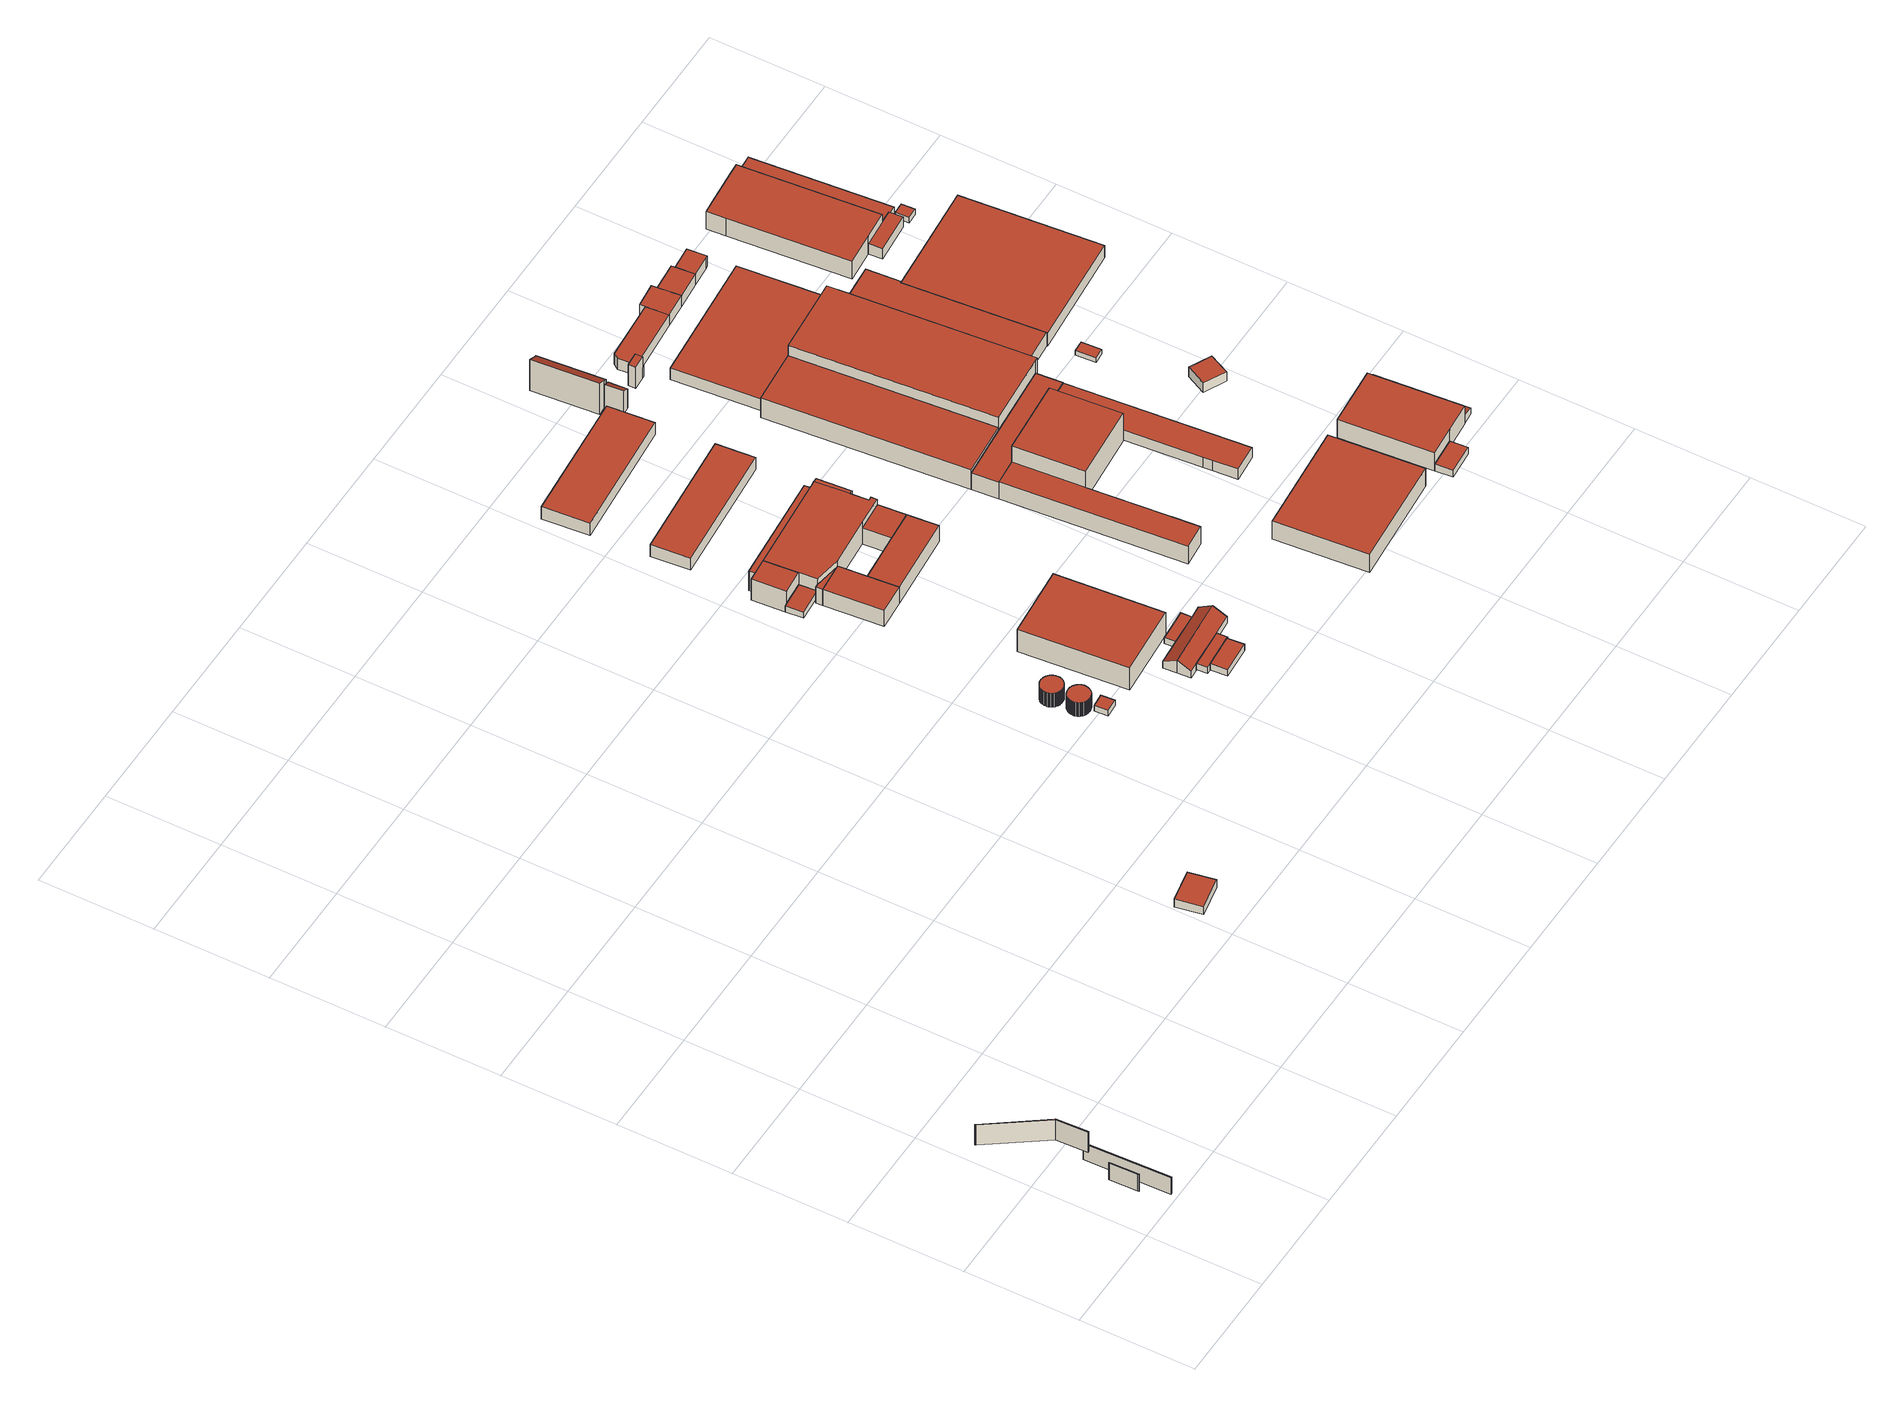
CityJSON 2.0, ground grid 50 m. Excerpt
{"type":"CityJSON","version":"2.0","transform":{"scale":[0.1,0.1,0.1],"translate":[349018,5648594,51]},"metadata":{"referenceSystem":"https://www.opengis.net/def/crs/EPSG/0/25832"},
"CityObjects":{
"building1":{"type":"Building","attributes":{"Geometrietyp2DReferenz":"3000","Gemeindeschluessel":"05315000","function":"51009_1700","roofType":"1000","measuredHeight":9.07},"geometry":[{"type":"Solid","lod":"2","boundaries":[[[[0,1,2,3]],[[4,5,1,0]],[[6,7,5,4]],[[8,9,7,6]],[[10,11,9,8]],[[12,13,11,10]],[[14,15,13,12]],[[16,17,15,14]],[[3,2,17,16]],[[14,12,10,8,6,4,0,3,16]],[[1,5,7,9,11,13,15,17,2]]]],"semantics":{"surfaces":[{"type":"WallSurface"},{"type":"RoofSurface"},{"type":"GroundSurface"}],"values":[[0,0,0,0,0,0,0,0,0,1,2]]}}]},
"building2":{"type":"Building","attributes":{"Geometrietyp2DReferenz":"3000","Gemeindeschluessel":"05315000","function":"51009_1700","roofType":"1000","measuredHeight":8.92},"geometry":[{"type":"Solid","lod":"2","boundaries":[[[[18,19,20,21]],[[22,23,19,18]],[[24,25,23,22]],[[21,20,25,24]],[[22,18,21,24]],[[19,23,25,20]]]],"semantics":{"surfaces":[{"type":"WallSurface"},{"type":"RoofSurface"},{"type":"GroundSurface"}],"values":[[0,0,0,0,1,2]]}}]},
"building3":{"type":"Building","attributes":{"Geometrietyp2DReferenz":"3000","Gemeindeschluessel":"05315000","function":"51009_1700","roofType":"1000","measuredHeight":10.9},"geometry":[{"type":"Solid","lod":"2","boundaries":[[[[26,27,28,29]],[[30,31,27,26]],[[32,33,31,30]],[[34,35,33,32]],[[36,37,35,34]],[[38,39,37,36]],[[40,41,39,38]],[[42,43,41,40]],[[29,28,43,42]],[[40,38,36,34,32,30,26,29,42]],[[27,31,33,35,37,39,41,43,28]]]],"semantics":{"surfaces":[{"type":"WallSurface"},{"type":"RoofSurface"},{"type":"GroundSurface"}],"values":[[0,0,0,0,0,0,0,0,0,1,2]]}}]},
"building4":{"type":"Building","attributes":{"Geometrietyp2DReferenz":"3000","Gemeindeschluessel":"05315000","function":"31001_2000","roofType":"1000","measuredHeight":4.25,"storeysAboveGround":1},"address":[{"country":"Germany","locality":"Köln","thoroughfareNumber":"99","thoroughfareName":"Freimersdorfer Weg"}],"geometry":[{"type":"Solid","lod":"2","boundaries":[[[[44,45,46,47]],[[48,49,45,44]],[[50,51,49,48]],[[47,46,51,50]],[[48,44,47,50]],[[45,49,51,46]]]],"semantics":{"surfaces":[{"type":"WallSurface"},{"type":"RoofSurface"},{"type":"GroundSurface"}],"values":[[0,0,0,0,1,2]]}}]},
"building5":{"type":"Building","attributes":{"Geometrietyp2DReferenz":"3000","Gemeindeschluessel":"05315000","function":"51003_1205","roofType":"1000","measuredHeight":7.38},"geometry":[{"type":"Solid","lod":"2","boundaries":[[[[52,53,54,55]],[[56,57,53,52]],[[58,59,57,56]],[[60,61,59,58]],[[62,63,61,60]],[[64,65,63,62]],[[66,67,65,64]],[[68,69,67,66]],[[70,71,69,68]],[[72,73,71,70]],[[74,75,73,72]],[[76,77,75,74]],[[78,79,77,76]],[[80,81,79,78]],[[82,83,81,80]],[[84,85,83,82]],[[86,87,85,84]],[[88,89,87,86]],[[90,91,89,88]],[[92,93,91,90]],[[94,95,93,92]],[[96,97,95,94]],[[98,99,97,96]],[[100,101,99,98]],[[102,103,101,100]],[[104,105,103,102]],[[106,107,105,104]],[[108,109,107,106]],[[110,111,109,108]],[[112,113,111,110]],[[114,115,113,112]],[[116,117,115,114]],[[118,119,117,116]],[[120,121,119,118]],[[122,123,121,120]],[[124,125,123,122]],[[126,127,125,124]],[[128,129,127,126]],[[130,131,129,128]],[[132,133,131,130]],[[134,135,133,132]],[[136,137,135,134]],[[138,139,137,136]],[[140,141,139,138]],[[142,143,141,140]],[[144,145,143,142]],[[146,147,145,144]],[[148,149,147,146]],[[150,151,149,148]],[[152,153,151,150]],[[154,155,153,152]],[[156,157,155,154]],[[158,159,157,156]],[[160,161,159,158]],[[162,163,161,160]],[[164,165,163,162]],[[166,167,165,164]],[[168,169,167,166]],[[170,171,169,168]],[[172,173,171,170]],[[174,175,173,172]],[[176,177,175,174]],[[178,179,177,176]],[[180,181,179,178]],[[182,183,181,180]],[[184,185,183,182]],[[186,187,185,184]],[[188,189,187,186]],[[55,54,189,188]],[[186,184,182,180,178,176,174,172,170,168,166,164,162,160,158,156,154,152,150,148,146,144,142,140,138,136,134,132,130,128,126,124,122,120,118,116,114,112,110,108,106,104,102,100,98,96,94,92,90,88,86,84,82,80,78,76,74,72,70,68,66,64,62,60,58,56,52,55,188]],[[53,57,59,61,63,65,67,69,71,73,75,77,79,81,83,85,87,89,91,93,95,97,99,101,103,105,107,109,111,113,115,117,119,121,123,125,127,129,131,133,135,137,139,141,143,145,147,149,151,153,155,157,159,161,163,165,167,169,171,173,175,177,179,181,183,185,187,189,54]]]],"semantics":{"surfaces":[{"type":"WallSurface"},{"type":"RoofSurface"},{"type":"GroundSurface"}],"values":[[0,0,0,0,0,0,0,0,0,0,0,0,0,0,0,0,0,0,0,0,0,0,0,0,0,0,0,0,0,0,0,0,0,0,0,0,0,0,0,0,0,0,0,0,0,0,0,0,0,0,0,0,0,0,0,0,0,0,0,0,0,0,0,0,0,0,0,0,0,1,2]]}}]},
"building6":{"type":"Building","attributes":{"Geometrietyp2DReferenz":"3000","Gemeindeschluessel":"05315000","function":"31001_2463","roofType":"1000","measuredHeight":2.98,"storeysAboveGround":1},"address":[{"country":"Germany","locality":"Köln","thoroughfareNumber":"6","thoroughfareName":"Freimersdorfer Weg"}],"geometry":[{"type":"Solid","lod":"2","boundaries":[[[[190,191,192,193]],[[194,195,191,190]],[[196,197,195,194]],[[193,192,197,196]],[[194,190,193,196]],[[191,195,197,192]]]],"semantics":{"surfaces":[{"type":"WallSurface"},{"type":"RoofSurface"},{"type":"GroundSurface"}],"values":[[0,0,0,0,1,2]]}}]},
"building7":{"type":"Building","attributes":{"Geometrietyp2DReferenz":"3000","Gemeindeschluessel":"05315000","function":"51003_1205","roofType":"1000","measuredHeight":7.38},"geometry":[{"type":"Solid","lod":"2","boundaries":[[[[198,199,200,201]],[[202,203,199,198]],[[204,205,203,202]],[[206,207,205,204]],[[208,209,207,206]],[[210,211,209,208]],[[212,213,211,210]],[[214,215,213,212]],[[216,217,215,214]],[[218,219,217,216]],[[220,221,219,218]],[[222,223,221,220]],[[224,225,223,222]],[[226,227,225,224]],[[228,229,227,226]],[[230,231,229,228]],[[232,233,231,230]],[[234,235,233,232]],[[236,237,235,234]],[[238,239,237,236]],[[240,241,239,238]],[[242,243,241,240]],[[244,245,243,242]],[[246,247,245,244]],[[248,249,247,246]],[[250,251,249,248]],[[252,253,251,250]],[[254,255,253,252]],[[256,257,255,254]],[[258,259,257,256]],[[260,261,259,258]],[[262,263,261,260]],[[264,265,263,262]],[[266,267,265,264]],[[268,269,267,266]],[[270,271,269,268]],[[272,273,271,270]],[[274,275,273,272]],[[276,277,275,274]],[[278,279,277,276]],[[280,281,279,278]],[[282,283,281,280]],[[284,285,283,282]],[[286,287,285,284]],[[288,289,287,286]],[[290,291,289,288]],[[292,293,291,290]],[[294,295,293,292]],[[296,297,295,294]],[[298,299,297,296]],[[300,301,299,298]],[[302,303,301,300]],[[304,305,303,302]],[[306,307,305,304]],[[308,309,307,306]],[[310,311,309,308]],[[312,313,311,310]],[[314,315,313,312]],[[316,317,315,314]],[[318,319,317,316]],[[320,321,319,318]],[[322,323,321,320]],[[324,325,323,322]],[[326,327,325,324]],[[328,329,327,326]],[[330,331,329,328]],[[332,333,331,330]],[[334,335,333,332]],[[201,200,335,334]],[[332,330,328,326,324,322,320,318,316,314,312,310,308,306,304,302,300,298,296,294,292,290,288,286,284,282,280,278,276,274,272,270,268,266,264,262,260,258,256,254,252,250,248,246,244,242,240,238,236,234,232,230,228,226,224,222,220,218,216,214,212,210,208,206,204,202,198,201,334]],[[199,203,205,207,209,211,213,215,217,219,221,223,225,227,229,231,233,235,237,239,241,243,245,247,249,251,253,255,257,259,261,263,265,267,269,271,273,275,277,279,281,283,285,287,289,291,293,295,297,299,301,303,305,307,309,311,313,315,317,319,321,323,325,327,329,331,333,335,200]]]],"semantics":{"surfaces":[{"type":"WallSurface"},{"type":"RoofSurface"},{"type":"GroundSurface"}],"values":[[0,0,0,0,0,0,0,0,0,0,0,0,0,0,0,0,0,0,0,0,0,0,0,0,0,0,0,0,0,0,0,0,0,0,0,0,0,0,0,0,0,0,0,0,0,0,0,0,0,0,0,0,0,0,0,0,0,0,0,0,0,0,0,0,0,0,0,0,0,1,2]]}}]},
"building8":{"type":"Building","attributes":{"Geometrietyp2DReferenz":"3000","Gemeindeschluessel":"05315000","function":"31001_1110","roofType":"1000","measuredHeight":3.08},"address":[{"country":"Germany","locality":"Köln","thoroughfareNumber":"6","thoroughfareName":"Freimersdorfer Weg"}],"geometry":[{"type":"Solid","lod":"2","boundaries":[[[[336,337,338,339]],[[340,341,337,336]],[[342,343,341,340]],[[344,345,343,342]],[[346,347,345,344]],[[339,338,347,346]],[[344,342,340,336,339,346]],[[337,341,343,345,347,338]]]],"semantics":{"surfaces":[{"type":"WallSurface"},{"type":"RoofSurface"},{"type":"GroundSurface"}],"values":[[0,0,0,0,0,0,1,2]]}}]},
"building9":{"type":"Building","attributes":{"Geometrietyp2DReferenz":"3000","Gemeindeschluessel":"05315000","function":"31001_2000","roofType":"1000","measuredHeight":12.12,"storeysAboveGround":2},"address":[{"country":"Germany","locality":"Köln","thoroughfareNumber":"6","thoroughfareName":"Freimersdorfer Weg"}],"geometry":[{"type":"Solid","lod":"2","boundaries":[[[[348,349,350,351]],[[352,353,349,348]],[[354,355,353,352]],[[351,350,355,354]],[[352,348,351,354]],[[349,353,355,350]]]],"semantics":{"surfaces":[{"type":"WallSurface"},{"type":"RoofSurface"},{"type":"GroundSurface"}],"values":[[0,0,0,0,1,2]]}}]},
"building10":{"type":"Building","attributes":{"Geometrietyp2DReferenz":"3000","Gemeindeschluessel":"05315000","function":"31001_3035","roofType":"1000","measuredHeight":3.4},"address":[{"country":"Germany","locality":"Köln","thoroughfareNumber":"6","thoroughfareName":"Freimersdorfer Weg"}],"geometry":[{"type":"Solid","lod":"2","boundaries":[[[[356,357,358,359]],[[360,361,357,356]],[[362,363,361,360]],[[359,358,363,362]],[[360,356,359,362]],[[357,361,363,358]]]],"semantics":{"surfaces":[{"type":"WallSurface"},{"type":"RoofSurface"},{"type":"GroundSurface"}],"values":[[0,0,0,0,1,2]]}}]},
"building11":{"type":"Building","attributes":{"Geometrietyp2DReferenz":"3000","Gemeindeschluessel":"05315000","function":"31001_3035","roofType":"1000","measuredHeight":3.37,"storeysAboveGround":1},"address":[{"country":"Germany","locality":"Köln","thoroughfareNumber":"6","thoroughfareName":"Freimersdorfer Weg"}],"geometry":[{"type":"Solid","lod":"2","boundaries":[[[[364,365,366,367]],[[368,358,365,364]],[[369,363,358,368]],[[370,371,363,369]],[[372,373,371,370]],[[367,366,373,372]],[[370,369,368,364,367,372]],[[365,358,363,371,373,366]]]],"semantics":{"surfaces":[{"type":"WallSurface"},{"type":"RoofSurface"},{"type":"GroundSurface"}],"values":[[0,0,0,0,0,0,1,2]]}}]},
"building12":{"type":"Building","attributes":{"Geometrietyp2DReferenz":"3000","Gemeindeschluessel":"05315000","function":"31001_3035","roofType":"3100","measuredHeight":6.84,"storeysAboveGround":1},"address":[{"country":"Germany","locality":"Köln","thoroughfareNumber":"6","thoroughfareName":"Freimersdorfer Weg"}],"geometry":[{"type":"Solid","lod":"2","boundaries":[[[[374,375,376,377]],[[378,379,375,374]],[[380,381,379,378]],[[382,383,381,380]],[[384,385,383,382]],[[386,387,385,384]],[[388,389,387,386]],[[390,391,389,388]],[[392,393,391,390]],[[377,376,393,392]],[[388,386,384,382,380,390]],[[378,374,377,392,390,380]],[[375,379,381,383,385,387,389,391,393,376]]]],"semantics":{"surfaces":[{"type":"WallSurface"},{"type":"RoofSurface"},{"type":"GroundSurface"}],"values":[[0,0,0,0,0,0,0,0,0,0,1,1,2]]}}]},
"building13":{"type":"Building","attributes":{"Geometrietyp2DReferenz":"3000","Gemeindeschluessel":"05315000","function":"31001_3035","roofType":"1000","measuredHeight":3.17,"storeysAboveGround":1},"address":[{"country":"Germany","locality":"Köln","thoroughfareNumber":"6","thoroughfareName":"Freimersdorfer Weg"}],"geometry":[{"type":"Solid","lod":"2","boundaries":[[[[386,394,395,396]],[[384,397,394,386]],[[398,399,397,384]],[[396,395,399,398]],[[384,386,396,398]],[[394,397,399,395]]]],"semantics":{"surfaces":[{"type":"WallSurface"},{"type":"RoofSurface"},{"type":"GroundSurface"}],"values":[[0,0,0,0,1,2]]}}]},
"building14":{"type":"Building","attributes":{"Gemeindeschluessel":"05315000","Geometrietyp2DReferenz":"3000","function":"31001_3035"},"address":[{"country":"Germany","locality":"Köln","thoroughfareNumber":"6","thoroughfareName":"Freimersdorfer Weg"}],"children":["building14-1","building14-2","building14-3","building14-4","building14-5","building14-6","building14-7","building14-8"]},
"building14-1":{"type":"BuildingPart","attributes":{"roofType":"1000","measuredHeight":11.43,"storeysAboveGround":1},"parents":["building14"],"geometry":[{"type":"MultiSurface","lod":"2","boundaries":[[[400,401,402,403]],[[404,405,401,400]],[[406,407,405,404]],[[408,409,410,411]],[[412,413,414,415]],[[416,417,418,419]],[[419,420,412,415,408,411,406,404,400,403,416]],[[401,405,407,410,409,414,413,421,418,417,402]],[[406,411,422,423]],[[410,407,423,422]],[[408,415,424,425]],[[414,409,425,424]],[[421,413,412,420]],[[420,419,426,427]],[[427,426,418,421]],[[416,403,428,429]],[[402,417,429,428]]],"semantics":{"surfaces":[{"type":"WallSurface"},{"type":"RoofSurface"},{"type":"GroundSurface"},{"type":"ClosureSurface"}],"values":[0,0,0,0,0,0,1,2,0,3,0,3,3,0,3,0,3]}}]},
"building14-2":{"type":"BuildingPart","attributes":{"roofType":"1000","measuredHeight":11.41,"storeysAboveGround":1},"parents":["building14"],"geometry":[{"type":"MultiSurface","lod":"2","boundaries":[[[430,431,432,433]],[[434,435,431,430]],[[433,432,413,412]],[[420,434,430,433,412]],[[431,435,421,413,432]],[[434,420,427,436]],[[435,436,427,421]],[[420,412,413,421]]],"semantics":{"surfaces":[{"type":"WallSurface"},{"type":"RoofSurface"},{"type":"GroundSurface"},{"type":"ClosureSurface"}],"values":[0,0,0,1,2,0,3,3]}}]},
"building14-3":{"type":"BuildingPart","attributes":{"roofType":"1000","measuredHeight":8.66,"storeysAboveGround":1},"parents":["building14"],"geometry":[{"type":"Solid","lod":"2","boundaries":[[[[437,438,407,423]],[[422,410,439,440]],[[437,423,422,440]],[[407,438,439,410]],[[422,423,407,410]],[[439,438,437,440]]]],"semantics":{"surfaces":[{"type":"WallSurface"},{"type":"RoofSurface"},{"type":"GroundSurface"},{"type":"ClosureSurface"}],"values":[[0,0,1,2,3,3]]}}]},
"building14-4":{"type":"BuildingPart","attributes":{"roofType":"1000","measuredHeight":8.63,"storeysAboveGround":1},"parents":["building14"],"geometry":[{"type":"Solid","lod":"2","boundaries":[[[[440,439,441,442]],[[443,444,438,437]],[[445,446,444,443]],[[437,440,442,445,443]],[[441,439,438,444,446]],[[445,442,441,446]],[[440,437,438,439]]]],"semantics":{"surfaces":[{"type":"WallSurface"},{"type":"RoofSurface"},{"type":"GroundSurface"},{"type":"ClosureSurface"}],"values":[[0,0,0,1,2,3,3]]}}]},
"building14-5":{"type":"BuildingPart","attributes":{"roofType":"1000","measuredHeight":10.49,"storeysAboveGround":1},"parents":["building14"],"geometry":[{"type":"MultiSurface","lod":"2","boundaries":[[[447,448,449,450]],[[426,418,448,447]],[[450,449,435,436]],[[426,447,450,436]],[[448,418,435,449]],[[426,427,421,418]],[[427,436,435,421]]],"semantics":{"surfaces":[{"type":"WallSurface"},{"type":"RoofSurface"},{"type":"GroundSurface"},{"type":"ClosureSurface"}],"values":[0,0,0,1,2,3,3]}}]},
"building14-6":{"type":"BuildingPart","attributes":{"roofType":"1000","measuredHeight":8.64,"storeysAboveGround":1},"parents":["building14"],"geometry":[{"type":"Solid","lod":"2","boundaries":[[[[442,441,409,425]],[[451,452,446,445]],[[453,454,452,451]],[[445,442,425,453,451]],[[409,441,446,452,454]],[[425,409,454,453]],[[446,441,442,445]]]],"semantics":{"surfaces":[{"type":"WallSurface"},{"type":"RoofSurface"},{"type":"GroundSurface"},{"type":"ClosureSurface"}],"values":[[0,0,0,1,2,3,3]]}}]},
"building14-7":{"type":"BuildingPart","attributes":{"roofType":"1000","measuredHeight":11.38,"storeysAboveGround":1},"parents":["building14"],"geometry":[{"type":"Solid","lod":"2","boundaries":[[[[455,456,417,429]],[[457,458,456,455]],[[459,460,458,457]],[[428,402,460,459]],[[457,455,429,428,459]],[[417,456,458,460,402]],[[428,429,417,402]]]],"semantics":{"surfaces":[{"type":"WallSurface"},{"type":"RoofSurface"},{"type":"GroundSurface"},{"type":"ClosureSurface"}],"values":[[0,0,0,0,1,2,3]]}}]},
"building14-8":{"type":"BuildingPart","attributes":{"roofType":"1000","measuredHeight":8.64,"storeysAboveGround":1},"parents":["building14"],"geometry":[{"type":"Solid","lod":"2","boundaries":[[[[424,414,461,462]],[[462,461,454,453]],[[425,424,462,453]],[[414,409,454,461]],[[424,425,409,414]],[[453,454,409,425]]]],"semantics":{"surfaces":[{"type":"WallSurface"},{"type":"RoofSurface"},{"type":"GroundSurface"},{"type":"ClosureSurface"}],"values":[[0,0,1,2,3,3]]}}]},
"building15":{"type":"Building","attributes":{"Geometrietyp2DReferenz":"3000","Gemeindeschluessel":"05315000","function":"31001_2463","roofType":"1000","measuredHeight":6.49,"storeysAboveGround":1},"address":[{"country":"Germany","locality":"Köln","thoroughfareNumber":"6","thoroughfareName":"Freimersdorfer Weg"}],"geometry":[{"type":"Solid","lod":"2","boundaries":[[[[463,464,465,466]],[[467,468,464,463]],[[469,470,468,467]],[[466,465,470,469]],[[467,463,466,469]],[[464,468,470,465]]]],"semantics":{"surfaces":[{"type":"WallSurface"},{"type":"RoofSurface"},{"type":"GroundSurface"}],"values":[[0,0,0,0,1,2]]}}]},
"building16":{"type":"Building","attributes":{"Geometrietyp2DReferenz":"3000","Gemeindeschluessel":"05315000","function":"31001_2120","roofType":"1000","measuredHeight":6.63,"storeysAboveGround":1},"address":[{"country":"Germany","locality":"Köln","thoroughfareNumber":"6","thoroughfareName":"Freimersdorfer Weg"}],"geometry":[{"type":"Solid","lod":"2","boundaries":[[[[471,472,473,474]],[[475,476,472,471]],[[477,478,476,475]],[[474,473,478,477]],[[475,471,474,477]],[[472,476,478,473]]]],"semantics":{"surfaces":[{"type":"WallSurface"},{"type":"RoofSurface"},{"type":"GroundSurface"}],"values":[[0,0,0,0,1,2]]}}]},
"building17":{"type":"Building","attributes":{"Geometrietyp2DReferenz":"3000","Gemeindeschluessel":"05315000","function":"31001_3035","roofType":"2100","measuredHeight":12.5},"address":[{"country":"Germany","locality":"Köln","thoroughfareNumber":"6","thoroughfareName":"Freimersdorfer Weg"}],"geometry":[{"type":"Solid","lod":"2","boundaries":[[[[479,480,481,482]],[[483,484,480,479]],[[485,486,484,483]],[[487,488,486,485]],[[482,481,488,487]],[[485,483,479,482,487]],[[480,484,486,488,481]]]],"semantics":{"surfaces":[{"type":"WallSurface"},{"type":"RoofSurface"},{"type":"GroundSurface"}],"values":[[0,0,0,0,0,1,2]]}}]},
"building18":{"type":"Building","attributes":{"Geometrietyp2DReferenz":"3000","Gemeindeschluessel":"05315000","function":"31001_3035","roofType":"2100","measuredHeight":16.86},"address":[{"country":"Germany","locality":"Köln","thoroughfareNumber":"6","thoroughfareName":"Freimersdorfer Weg"}],"geometry":[{"type":"Solid","lod":"2","boundaries":[[[[489,490,491,492]],[[493,494,490,489]],[[495,496,494,493]],[[497,498,496,495]],[[499,500,498,497]],[[501,502,500,499]],[[492,491,502,501]],[[499,497,495,493,489,492,501]],[[490,494,496,498,500,502,491]]]],"semantics":{"surfaces":[{"type":"WallSurface"},{"type":"RoofSurface"},{"type":"GroundSurface"}],"values":[[0,0,0,0,0,0,0,1,2]]}}]},
"building19":{"type":"Building","attributes":{"Geometrietyp2DReferenz":"3000","Gemeindeschluessel":"05315000","function":"31001_2143","roofType":"1000","measuredHeight":9.82,"storeysAboveGround":2},"address":[{"country":"Germany","locality":"Köln","thoroughfareNumber":"6","thoroughfareName":"Freimersdorfer Weg"}],"geometry":[{"type":"Solid","lod":"2","boundaries":[[[[503,504,505,506]],[[507,508,504,503]],[[509,510,508,507]],[[506,505,510,509]],[[507,503,506,509]],[[504,508,510,505]]]],"semantics":{"surfaces":[{"type":"WallSurface"},{"type":"RoofSurface"},{"type":"GroundSurface"}],"values":[[0,0,0,0,1,2]]}}]},
"building20":{"type":"Building","attributes":{"Gemeindeschluessel":"05315000","Geometrietyp2DReferenz":"3000","function":"31001_2000"},"address":[{"country":"Germany","locality":"Köln","thoroughfareNumber":"6","thoroughfareName":"Freimersdorfer Weg"}],"children":["building20-1","building20-2","building20-3","building20-4"]},
"building20-1":{"type":"BuildingPart","attributes":{"roofType":"1000","measuredHeight":9.4,"storeysAboveGround":2},"parents":["building20"],"geometry":[{"type":"MultiSurface","lod":"2","boundaries":[[[511,512,513,514]],[[515,516,517,518]],[[519,520,516,515]],[[521,522,520,519]],[[514,513,522,521]],[[519,515,518,523,511,514,521]],[[512,524,517,516,520,522,513]],[[511,523,525,526]],[[524,512,526,525]],[[527,528,517,524]],[[523,518,528,527]]],"semantics":{"surfaces":[{"type":"WallSurface"},{"type":"RoofSurface"},{"type":"GroundSurface"},{"type":"ClosureSurface"}],"values":[0,0,0,0,0,1,2,0,3,0,3]}}]},
"building20-2":{"type":"BuildingPart","attributes":{"roofType":"1000","measuredHeight":15.17,"storeysAboveGround":2},"address":[{"country":"Germany","locality":"Köln","thoroughfareNumber":"6","thoroughfareName":"Freimersdorfer Weg"}],"parents":["building20"],"geometry":[{"type":"MultiSurface","lod":"2","boundaries":[[[529,528,530,531]],[[531,532,533,529]],[[534,530,528,527]],[[533,532,535,525]],[[534,527,525,535]],[[536,537,530,534]],[[532,531,538,539]],[[537,536,539,538]],[[529,533,523,518]],[[527,528,518,523]]],"semantics":{"surfaces":[{"type":"WallSurface"},{"type":"RoofSurface"},{"type":"GroundSurface"},{"type":"ClosureSurface"}],"values":[0,1,2,0,3,0,0,3,0,3]}}]},
"building20-3":{"type":"BuildingPart","attributes":{"roofType":"1000","measuredHeight":9.11,"storeysAboveGround":2},"address":[{"country":"Germany","locality":"Köln","thoroughfareNumber":"6","thoroughfareName":"Freimersdorfer Weg"}],"parents":["building20"],"geometry":[{"type":"MultiSurface","lod":"2","boundaries":[[[540,541,542,543]],[[544,545,541,540]],[[546,547,512,526]],[[543,542,547,546]],[[526,525,535,544,540,543,546]],[[541,545,548,524,512,547,542]],[[549,536,548,545]],[[544,535,539,550]],[[536,549,550,539]],[[534,527,524,548]],[[535,525,527,534]],[[525,526,512,524]]],"semantics":{"surfaces":[{"type":"WallSurface"},{"type":"RoofSurface"},{"type":"GroundSurface"},{"type":"ClosureSurface"}],"values":[0,0,0,0,1,2,0,0,3,0,3,3]}}]},
"building20-4":{"type":"BuildingPart","attributes":{"roofType":"1000","measuredHeight":5.54,"storeysAboveGround":2},"address":[{"country":"Germany","locality":"Köln","thoroughfareNumber":"6","thoroughfareName":"Freimersdorfer Weg"}],"parents":["building20"],"geometry":[{"type":"Solid","lod":"2","boundaries":[[[[551,552,553,554]],[[538,537,552,551]],[[555,556,549,550]],[[557,558,556,555]],[[554,553,558,557]],[[555,550,539,538,551,554,557]],[[552,537,536,549,556,558,553]],[[538,539,536,537]],[[539,550,549,536]]]],"semantics":{"surfaces":[{"type":"WallSurface"},{"type":"RoofSurface"},{"type":"GroundSurface"},{"type":"ClosureSurface"}],"values":[[0,0,0,0,0,1,2,3,3]]}}]},
"building21":{"type":"Building","attributes":{"Gemeindeschluessel":"05315000","Geometrietyp2DReferenz":"3000","function":"31001_2120"},"address":[{"country":"Germany","locality":"Köln","thoroughfareNumber":"6","thoroughfareName":"Freimersdorfer Weg"}],"children":["building21-1","building21-2","building21-3"]},
"building21-1":{"type":"BuildingPart","attributes":{"roofType":"9999","measuredHeight":12.43,"storeysAboveGround":3},"parents":["building21"],"geometry":[{"type":"MultiSurface","lod":"2","boundaries":[[[559,560,561,562,563,564,565]],[[566,567,568,569]],[[564,563,570,571]],[[562,572,568,563]],[[561,573,572,562]],[[560,574,573,561]],[[559,575,574,560]],[[565,576,575,559]],[[565,564,577,578]],[[571,570,567,566]],[[569,576,578,577]],[[568,572,573,574,575,576,569]]],"semantics":{"surfaces":[{"type":"RoofSurface"},{"type":"WallSurface"},{"type":"GroundSurface"}],"values":[0,1,1,1,1,1,1,1,1,1,1,2]}}]},
"building21-2":{"type":"BuildingPart","attributes":{"roofType":"1000","measuredHeight":10.65,"storeysAboveGround":3},"address":[{"country":"Germany","locality":"Köln","thoroughfareNumber":"6","thoroughfareName":"Freimersdorfer Weg"}],"parents":["building21"],"geometry":[{"type":"MultiSurface","lod":"2","boundaries":[[[579,547,542,578]],[[580,581,547,579]],[[582,583,581,580]],[[579,578,577,582,580]],[[584,542,547,581,583]],[[585,566,584,583]],[[582,577,571,586]],[[566,585,586,571]],[[569,576,542,584]],[[577,578,576,569]]],"semantics":{"surfaces":[{"type":"WallSurface"},{"type":"RoofSurface"},{"type":"GroundSurface"},{"type":"ClosureSurface"}],"values":[0,0,0,1,2,0,0,3,0,3]}}]},
"building21-3":{"type":"BuildingPart","attributes":{"roofType":"1000","measuredHeight":6.45,"storeysAboveGround":3},"address":[{"country":"Germany","locality":"Köln","thoroughfareNumber":"6","thoroughfareName":"Freimersdorfer Weg"}],"parents":["building21"],"geometry":[{"type":"Solid","lod":"2","boundaries":[[[[570,567,587,588]],[[589,590,585,586]],[[588,587,590,589]],[[586,571,570,588,589]],[[567,566,585,590,587]],[[570,571,566,567]],[[571,586,585,566]]]],"semantics":{"surfaces":[{"type":"WallSurface"},{"type":"RoofSurface"},{"type":"GroundSurface"},{"type":"ClosureSurface"}],"values":[[0,0,0,1,2,3,3]]}}]},
"building22":{"type":"Building","attributes":{"Geometrietyp2DReferenz":"3000","Gemeindeschluessel":"05315000","function":"31001_2000","roofType":"1000","measuredHeight":3.59,"storeysAboveGround":1},"address":[{"country":"Germany","locality":"Köln","thoroughfareNumber":"6","thoroughfareName":"Freimersdorfer Weg"}],"geometry":[{"type":"Solid","lod":"2","boundaries":[[[[591,592,593,594]],[[595,596,592,591]],[[597,598,596,595]],[[594,593,598,597]],[[595,591,594,597]],[[592,596,598,593]]]],"semantics":{"surfaces":[{"type":"WallSurface"},{"type":"RoofSurface"},{"type":"GroundSurface"}],"values":[[0,0,0,0,1,2]]}}]},
"building23":{"type":"Building","attributes":{"Gemeindeschluessel":"05315000","Geometrietyp2DReferenz":"3000","function":"31001_3035"},"address":[{"country":"Germany","locality":"Köln","thoroughfareNumber":"6","thoroughfareName":"Freimersdorfer Weg"}],"children":["building23-1","building23-2","building23-3","building23-4","building23-5"]},
"building23-1":{"type":"BuildingPart","attributes":{"roofType":"1000","measuredHeight":5.88,"storeysAboveGround":3},"parents":["building23"],"geometry":[{"type":"Solid","lod":"2","boundaries":[[[[599,600,601,602]],[[603,604,605,606]],[[607,608,604,603]],[[609,610,608,607]],[[611,612,613,614]],[[602,601,612,611]],[[614,609,607,603,606,599,602,611]],[[600,605,604,608,610,613,612,601]],[[599,606,605,600]],[[609,614,613,610]]]],"semantics":{"surfaces":[{"type":"WallSurface"},{"type":"RoofSurface"},{"type":"GroundSurface"},{"type":"ClosureSurface"}],"values":[[0,0,0,0,0,0,1,2,3,3]]}}]},
"building23-2":{"type":"BuildingPart","attributes":{"roofType":"1000","measuredHeight":11.49,"storeysAboveGround":3},"parents":["building23"],"geometry":[{"type":"MultiSurface","lod":"2","boundaries":[[[615,605,616,617]],[[618,619,600,620]],[[617,616,619,618]],[[620,615,617,618]],[[605,600,619,616]],[[615,620,599,606]],[[600,605,606,599]]],"semantics":{"surfaces":[{"type":"WallSurface"},{"type":"RoofSurface"},{"type":"GroundSurface"},{"type":"ClosureSurface"}],"values":[0,0,0,1,2,0,3]}}]},
"building23-3":{"type":"BuildingPart","attributes":{"roofType":"1000","measuredHeight":5.87,"storeysAboveGround":3},"parents":["building23"],"geometry":[{"type":"Solid","lod":"2","boundaries":[[[[621,622,623,624]],[[625,626,622,621]],[[627,628,626,625]],[[629,630,628,627]],[[625,621,624,629,627]],[[623,622,626,628,630]],[[629,624,623,630]]]],"semantics":{"surfaces":[{"type":"WallSurface"},{"type":"RoofSurface"},{"type":"GroundSurface"},{"type":"ClosureSurface"}],"values":[[0,0,0,0,1,2,3]]}}]},
"building23-4":{"type":"BuildingPart","attributes":{"roofType":"1000","measuredHeight":5.87,"storeysAboveGround":3},"parents":["building23"],"geometry":[{"type":"Solid","lod":"2","boundaries":[[[[631,632,633,634]],[[624,623,632,631]],[[635,636,630,629]],[[624,631,634,635,629]],[[633,632,623,630,636]],[[635,634,633,636]],[[630,623,624,629]]]],"semantics":{"surfaces":[{"type":"WallSurface"},{"type":"RoofSurface"},{"type":"GroundSurface"},{"type":"ClosureSurface"}],"values":[[0,0,0,1,2,3,3]]}}]},
"building23-5":{"type":"BuildingPart","attributes":{"roofType":"1000","measuredHeight":5.89,"storeysAboveGround":3},"parents":["building23"],"geometry":[{"type":"MultiSurface","lod":"2","boundaries":[[[637,638,610,639]],[[640,641,638,637]],[[642,633,641,640]],[[643,613,636,644]],[[644,642,640,637,639,643]],[[638,641,633,636,613,610]],[[642,644,635,634]],[[636,633,634,635]],[[643,639,609,614]],[[610,613,614,609]]],"semantics":{"surfaces":[{"type":"WallSurface"},{"type":"RoofSurface"},{"type":"GroundSurface"},{"type":"ClosureSurface"}],"values":[0,0,0,0,1,2,0,3,0,3]}}]},
"building24":{"type":"Building","attributes":{"Gemeindeschluessel":"05315000","Geometrietyp2DReferenz":"3000","function":"31001_2000"},"address":[{"country":"Germany","locality":"Köln","thoroughfareNumber":"6","thoroughfareName":"Freimersdorfer Weg"}],"children":["building24-1","building24-2"]},
"building24-1":{"type":"BuildingPart","attributes":{"roofType":"1000","measuredHeight":9.74,"storeysAboveGround":2},"parents":["building24"],"geometry":[{"type":"MultiSurface","lod":"2","boundaries":[[[645,646,647,648]],[[649,593,650,651]],[[652,598,593,649]],[[648,647,598,652]],[[649,651,645,648,652]],[[646,650,593,598,647]],[[653,654,650,646]],[[645,651,655,656]],[[654,653,656,655]]],"semantics":{"surfaces":[{"type":"WallSurface"},{"type":"RoofSurface"},{"type":"GroundSurface"},{"type":"ClosureSurface"}],"values":[0,0,0,0,1,2,0,0,3]}}]},
"building24-2":{"type":"BuildingPart","attributes":{"roofType":"2100","measuredHeight":4.39,"storeysAboveGround":2},"address":[{"country":"Germany","locality":"Köln","thoroughfareNumber":"6","thoroughfareName":"Freimersdorfer Weg"}],"parents":["building24"],"geometry":[{"type":"Solid","lod":"2","boundaries":[[[[655,654,657,658]],[[659,660,653,656]],[[658,657,660,659]],[[656,655,658,659]],[[654,653,660,657]],[[655,656,653,654]]]],"semantics":{"surfaces":[{"type":"WallSurface"},{"type":"RoofSurface"},{"type":"GroundSurface"},{"type":"ClosureSurface"}],"values":[[0,0,0,1,2,3]]}}]},
"building25":{"type":"Building","attributes":{"Geometrietyp2DReferenz":"3000","Gemeindeschluessel":"05315000","function":"31001_2000","roofType":"1000","measuredHeight":5.11},"address":[{"country":"Germany","locality":"Köln","thoroughfareNumber":"6","thoroughfareName":"Freimersdorfer Weg"}],"geometry":[{"type":"Solid","lod":"2","boundaries":[[[[661,662,663,664]],[[665,666,662,661]],[[667,668,666,665]],[[664,663,668,667]],[[665,661,664,667]],[[662,666,668,663]]]],"semantics":{"surfaces":[{"type":"WallSurface"},{"type":"RoofSurface"},{"type":"GroundSurface"}],"values":[[0,0,0,0,1,2]]}}]},
"building26":{"type":"Building","attributes":{"Geometrietyp2DReferenz":"3000","Gemeindeschluessel":"05315000","function":"51009_1610","roofType":"1000","measuredHeight":2.45},"geometry":[{"type":"Solid","lod":"2","boundaries":[[[[669,670,671,672]],[[673,674,670,669]],[[675,676,674,673]],[[672,671,676,675]],[[673,669,672,675]],[[670,674,676,671]]]],"semantics":{"surfaces":[{"type":"WallSurface"},{"type":"RoofSurface"},{"type":"GroundSurface"}],"values":[[0,0,0,0,1,2]]}}]},
"building27":{"type":"Building","attributes":{"Geometrietyp2DReferenz":"3000","Gemeindeschluessel":"05315000","function":"31001_2000","roofType":"1000","measuredHeight":7.35},"address":[{"country":"Germany","locality":"Köln","thoroughfareNumber":"6","thoroughfareName":"Freimersdorfer Weg"}],"geometry":[{"type":"Solid","lod":"2","boundaries":[[[[677,678,679,680]],[[681,682,678,677]],[[683,684,682,681]],[[685,686,684,683]],[[687,688,686,685]],[[689,690,688,687]],[[691,692,690,689]],[[680,679,692,691]],[[689,687,685,683,681,677,680,691]],[[678,682,684,686,688,690,692,679]]]],"semantics":{"surfaces":[{"type":"WallSurface"},{"type":"RoofSurface"},{"type":"GroundSurface"}],"values":[[0,0,0,0,0,0,0,0,1,2]]}}]},
"building28":{"type":"Building","attributes":{"Geometrietyp2DReferenz":"3000","Gemeindeschluessel":"05315000","function":"31001_2143","roofType":"1000","measuredHeight":6.68,"storeysAboveGround":1},"address":[{"country":"Germany","locality":"Köln","thoroughfareNumber":"6","thoroughfareName":"Freimersdorfer Weg"}],"geometry":[{"type":"Solid","lod":"2","boundaries":[[[[693,694,695,696]],[[697,698,694,693]],[[699,700,698,697]],[[701,702,700,699]],[[703,704,702,701]],[[696,695,704,703]],[[701,699,697,693,696,703]],[[694,698,700,702,704,695]]]],"semantics":{"surfaces":[{"type":"WallSurface"},{"type":"RoofSurface"},{"type":"GroundSurface"}],"values":[[0,0,0,0,0,0,1,2]]}}]},
"building29":{"type":"Building","attributes":{"Geometrietyp2DReferenz":"3000","Gemeindeschluessel":"05315000","function":"31001_3035","roofType":"1000","measuredHeight":9.41,"storeysAboveGround":2},"address":[{"country":"Germany","locality":"Köln","thoroughfareNumber":"6","thoroughfareName":"Freimersdorfer Weg"}],"geometry":[{"type":"Solid","lod":"2","boundaries":[[[[705,706,707,708]],[[709,710,706,705]],[[711,712,710,709]],[[713,714,712,711]],[[715,716,714,713]],[[717,718,716,715]],[[719,720,718,717]],[[708,707,720,719]],[[717,715,713,711,709,705,708,719]],[[706,710,712,714,716,718,720,707]]]],"semantics":{"surfaces":[{"type":"WallSurface"},{"type":"RoofSurface"},{"type":"GroundSurface"}],"values":[[0,0,0,0,0,0,0,0,1,2]]}}]},
"building30":{"type":"Building","attributes":{"Geometrietyp2DReferenz":"3000","Gemeindeschluessel":"05315000","function":"31001_2000","roofType":"1000","measuredHeight":5.64,"storeysAboveGround":2},"address":[{"country":"Germany","locality":"Köln","thoroughfareNumber":"6","thoroughfareName":"Freimersdorfer Weg"}],"geometry":[{"type":"Solid","lod":"2","boundaries":[[[[721,722,712,723]],[[724,725,722,721]],[[726,727,725,724]],[[728,714,727,726]],[[723,712,714,728]],[[726,724,721,723,728]],[[722,725,727,714,712]]]],"semantics":{"surfaces":[{"type":"WallSurface"},{"type":"RoofSurface"},{"type":"GroundSurface"}],"values":[[0,0,0,0,0,1,2]]}}]},
"building31":{"type":"Building","attributes":{"Geometrietyp2DReferenz":"3000","Gemeindeschluessel":"05315000","function":"31001_2000","roofType":"1000","measuredHeight":2.87,"storeysAboveGround":1},"address":[{"country":"Germany","locality":"Köln","thoroughfareNumber":"6","thoroughfareName":"Freimersdorfer Weg"}],"geometry":[{"type":"Solid","lod":"2","boundaries":[[[[729,730,731,732]],[[733,734,730,729]],[[735,736,734,733]],[[732,731,736,735]],[[733,729,732,735]],[[730,734,736,731]]]],"semantics":{"surfaces":[{"type":"WallSurface"},{"type":"RoofSurface"},{"type":"GroundSurface"}],"values":[[0,0,0,0,1,2]]}}]},
"building32":{"type":"Building","attributes":{"Geometrietyp2DReferenz":"3000","Gemeindeschluessel":"05315000","function":"31001_2000","roofType":"1000","measuredHeight":3.48,"storeysAboveGround":1},"address":[{"country":"Germany","locality":"Köln","thoroughfareNumber":"6","thoroughfareName":"Freimersdorfer Weg"}],"geometry":[{"type":"Solid","lod":"2","boundaries":[[[[737,738,739,740]],[[741,742,738,737]],[[743,744,742,741]],[[745,722,744,743]],[[746,712,722,745]],[[747,710,712,746]],[[740,739,710,747]],[[746,745,743,741,737,740,747]],[[738,742,744,722,712,710,739]]]],"semantics":{"surfaces":[{"type":"WallSurface"},{"type":"RoofSurface"},{"type":"GroundSurface"}],"values":[[0,0,0,0,0,0,0,1,2]]}}]}
},
"vertices":[
[153,250,136],[153,250,46],[152,250,46],[152,250,136],[153,243,136],[153,243,46],[157,125,136],[157,125,46],[157,121,136],[157,121,46],[153,120,136],[153,120,46],[153,125,136],[153,125,46],[149,245,136],[149,245,46],[149,249,136],[149,249,46],
[206,9,135],[206,9,46],[193,383,46],[193,383,135],[201,9,135],[201,9,46],[189,383,135],[189,383,46],
[6,744,215],[6,744,106],[5,744,106],[5,744,215],[181,498,215],[181,498,106],[181,496,215],[181,496,106],[186,358,215],[186,358,106],[181,357,215],[181,357,106],[177,495,215],[177,495,106],[5,738,215],[5,738,106],[3,742,215],[3,742,106],
[1652,654,84],[1652,654,42],[1630,769,42],[1630,769,84],[1507,627,84],[1507,627,42],[1486,742,84],[1486,742,42],
[2146,1572,118],[2146,1572,44],[2145,1568,44],[2145,1568,118],[2147,1576,118],[2147,1576,44],[2148,1580,118],[2148,1580,44],[2150,1584,118],[2150,1584,44],[2152,1588,118],[2152,1588,44],[2155,1591,118],[2155,1591,44],[2158,1595,118],[2158,1595,44],[2161,1598,118],[2161,1598,44],[2163,1600,118],[2163,1600,44],[2167,1603,118],[2167,1603,44],[2171,1605,118],[2171,1605,44],[2175,1606,118],[2175,1606,44],[2179,1608,118],[2179,1608,44],[2183,1609,118],[2183,1609,44],[2188,1609,118],[2188,1609,44],[2192,1610,118],[2192,1610,44],[2196,1609,118],[2196,1609,44],[2200,1609,118],[2200,1609,44],[2205,1608,118],[2205,1608,44],[2209,1606,118],[2209,1606,44],[2213,1605,118],[2213,1605,44],[2216,1603,118],[2216,1603,44],[2220,1600,118],[2220,1600,44],[2223,1598,118],[2223,1598,44],[2226,1595,118],[2226,1595,44],[2229,1591,118],[2229,1591,44],[2232,1588,118],[2232,1588,44],[2234,1584,118],[2234,1584,44],[2236,1580,118],[2236,1580,44],[2237,1576,118],[2237,1576,44],[2238,1572,118],[2238,1572,44],[2239,1568,118],[2239,1568,44],[2239,1563,118],[2239,1563,44],[2239,1559,118],[2239,1559,44],[2238,1555,118],[2238,1555,44],[2238,1551,118],[2238,1551,44],[2236,1547,118],[2236,1547,44],[2235,1543,118],[2235,1543,44],[2233,1539,118],[2233,1539,44],[2230,1535,118],[2230,1535,44],[2228,1532,118],[2228,1532,44],[2225,1529,118],[2225,1529,44],[2222,1526,118],[2222,1526,44],[2218,1523,118],[2218,1523,44],[2215,1521,118],[2215,1521,44],[2211,1519,118],[2211,1519,44],[2207,1518,118],[2207,1518,44],[2203,1517,118],[2203,1517,44],[2198,1516,118],[2198,1516,44],[2194,1515,118],[2194,1515,44],[2190,1515,118],[2190,1515,44],[2186,1516,118],[2186,1516,44],[2181,1517,118],[2181,1517,44],[2176,1518,118],[2176,1518,44],[2173,1519,118],[2173,1519,44],[2169,1521,118],[2169,1521,44],[2166,1523,118],[2166,1523,44],[2162,1526,118],[2162,1526,44],[2159,1529,118],[2159,1529,44],[2156,1532,118],[2156,1532,44],[2153,1535,118],[2153,1535,44],[2151,1539,118],[2151,1539,44],[2149,1543,118],[2149,1543,44],[2148,1547,118],[2148,1547,44],[2146,1551,118],[2146,1551,44],[2145,1555,118],[2145,1555,44],[2145,1559,118],[2145,1559,44],[2145,1563,118],[2145,1563,44],
[2269,1451,71],[2269,1451,41],[2264,1510,41],[2264,1510,71],[2211,1446,71],[2211,1446,41],[2206,1505,71],[2206,1505,41],
[2136,1685,118],[2136,1685,44],[2135,1680,44],[2135,1680,118],[2137,1689,118],[2137,1689,44],[2138,1693,118],[2138,1693,44],[2140,1697,118],[2140,1697,44],[2142,1700,118],[2142,1700,44],[2145,1704,118],[2145,1704,44],[2148,1707,118],[2148,1707,44],[2151,1710,118],[2151,1710,44],[2154,1713,118],[2154,1713,44],[2158,1715,118],[2158,1715,44],[2161,1717,118],[2161,1717,44],[2165,1719,118],[2165,1719,44],[2170,1721,118],[2170,1721,44],[2174,1721,118],[2174,1721,44],[2178,1722,118],[2178,1722,44],[2182,1722,118],[2182,1722,44],[2186,1722,118],[2186,1722,44],[2191,1721,118],[2191,1721,44],[2195,1720,118],[2195,1720,44],[2199,1719,118],[2199,1719,44],[2203,1717,118],[2203,1717,44],[2207,1715,118],[2207,1715,44],[2210,1713,118],[2210,1713,44],[2213,1710,118],[2213,1710,44],[2217,1707,118],[2217,1707,44],[2219,1704,118],[2219,1704,44],[2222,1700,118],[2222,1700,44],[2224,1697,118],[2224,1697,44],[2226,1693,118],[2226,1693,44],[2227,1689,118],[2227,1689,44],[2228,1684,118],[2228,1684,44],[2229,1680,118],[2229,1680,44],[2229,1676,118],[2229,1676,44],[2229,1672,118],[2229,1672,44],[2229,1668,118],[2229,1668,44],[2228,1663,118],[2228,1663,44],[2227,1659,118],[2227,1659,44],[2225,1655,118],[2225,1655,44],[2223,1651,118],[2223,1651,44],[2221,1648,118],[2221,1648,44],[2218,1644,118],[2218,1644,44],[2215,1641,118],[2215,1641,44],[2212,1638,118],[2212,1638,44],[2208,1636,118],[2208,1636,44],[2205,1634,118],[2205,1634,44],[2201,1632,118],[2201,1632,44],[2197,1630,118],[2197,1630,44],[2193,1629,118],[2193,1629,44],[2188,1628,118],[2188,1628,44],[2184,1628,118],[2184,1628,44],[2180,1628,118],[2180,1628,44],[2176,1628,118],[2176,1628,44],[2171,1629,118],[2171,1629,44],[2167,1630,118],[2167,1630,44],[2163,1632,118],[2163,1632,44],[2159,1634,118],[2159,1634,44],[2156,1636,118],[2156,1636,44],[2152,1638,118],[2152,1638,44],[2149,1641,118],[2149,1641,44],[2146,1644,118],[2146,1644,44],[2143,1648,118],[2143,1648,44],[2141,1651,118],[2141,1651,44],[2139,1655,118],[2139,1655,44],[2138,1659,118],[2138,1659,44],[2136,1663,118],[2136,1663,44],[2135,1668,118],[2135,1668,44],[2135,1672,118],[2135,1672,44],[2135,1676,118],[2135,1676,44],
[2201,2778,57],[2201,2778,26],[2096,2769,26],[2096,2769,57],[2208,2701,57],[2208,2701,26],[2192,2700,57],[2192,2700,26],[2085,2691,57],[2085,2691,26],[2079,2767,57],[2079,2767,26],
[2703,1484,132],[2703,1484,11],[2665,1948,11],[2665,1948,132],[2390,1458,132],[2390,1458,11],[2350,1921,132],[2350,1921,11],
[2761,1177,70],[2761,1177,36],[2755,1250,36],[2755,1250,70],[2616,1165,70],[2616,1165,36],[2610,1238,70],[2610,1238,36],
[2763,1251,69],[2763,1251,36],[2759,1297,36],[2759,1297,69],[2755,1250,69],[2610,1238,69],[2589,1236,69],[2589,1236,36],[2585,1283,69],[2585,1283,36],
[2585,1283,68],[2585,1283,33],[2759,1297,33],[2759,1297,68],[2541,1279,68],[2541,1279,33],[2537,1339,101],[2537,1339,33],[2532,1398,68],[2532,1398,33],[2645,1407,68],[2645,1407,33],[2786,1418,68],[2786,1418,33],[2842,1423,68],[2842,1423,33],[2847,1364,101],[2847,1364,33],[2852,1305,68],[2852,1305,33],
[2786,1418,37],[2783,1465,37],[2783,1465,68],[2645,1407,37],[2641,1454,68],[2641,1454,37],
[2656,2739,121],[2656,2739,6],[2649,2816,6],[2649,2816,121],[2672,2740,121],[2672,2740,6],[2674,2714,121],[2674,2714,6],[2327,2683,121],[2327,2683,6],[2542,2702,6],[2542,2702,121],[2201,2778,121],[2201,2778,6],[2208,2701,6],[2208,2701,121],[2635,2965,121],[2635,2965,6],[2610,2962,6],[2610,2962,121],[2188,2925,121],[2188,2925,6],[2542,2702,93],[2674,2714,93],[2208,2701,93],[2327,2683,93],[2610,2962,111],[2188,2925,111],[2649,2816,120],[2635,2965,120],
[2083,2916,121],[2083,2916,6],[2096,2769,6],[2096,2769,121],[2126,2920,121],[2126,2920,6],[2126,2920,111],
[2684,2592,93],[2684,2592,6],[2552,2581,6],[2552,2581,93],
[2337,2561,6],[2337,2561,93],[2696,2458,93],[2696,2458,6],[2349,2429,93],[2349,2429,6],
[2607,2991,111],[2607,2991,6],[2123,2949,6],[2123,2949,111],
[2216,2418,93],[2216,2418,6],[2194,2671,93],[2194,2671,6],
[2653,2966,120],[2653,2966,6],[2665,2817,120],[2665,2817,6],[2655,2817,120],[2655,2817,6],
[2192,2700,6],[2192,2700,93],
[2631,3214,122],[2631,3214,57],[2616,3381,57],[2616,3381,122],[2062,3164,122],[2062,3164,57],[2047,3331,122],[2047,3331,57],
[2595,3628,125],[2595,3628,59],[2578,3828,59],[2578,3828,125],[2025,3579,125],[2025,3579,59],[2008,3779,125],[2008,3779,59],
[2622,3863,182],[2622,3863,57],[2629,3783,57],[2629,3783,182],[2636,3864,174],[2636,3864,57],[2655,3866,163],[2655,3866,57],[2662,3786,163],[2662,3786,57],
[2557,4148,226],[2557,4148,58],[2582,3860,58],[2582,3860,226],[2609,4152,196],[2609,4152,58],[2611,4153,195],[2611,4153,58],[2612,4148,195],[2612,4148,58],[2636,3864,195],[2636,3864,58],[2622,3863,203],[2622,3863,58],
[3827,1013,137],[3827,1013,39],[3792,1415,39],[3792,1415,137],[3339,971,137],[3339,971,39],[3304,1373,137],[3304,1373,39],
[2994,2373,104],[2994,2373,10],[3061,1595,10],[3061,1595,104],[3161,1751,104],[3161,1751,10],[3132,2078,10],[3132,2078,104],[3164,1713,104],[3164,1713,10],[3173,1605,104],[3173,1605,10],[3106,2383,104],[3106,2383,10],[3106,2383,101],[2994,2373,101],[3106,2383,38],[3132,2078,38],
[3132,2078,190],[3461,2107,38],[3461,2107,190],[3435,2411,190],[3106,2383,190],[3435,2411,38],[3435,2411,101],[3435,2411,45],[3461,2107,45],[3461,2107,100],[3435,2411,100],
[3547,2536,101],[3547,2536,10],[3225,2508,10],[3225,2508,101],[3557,2422,101],[3557,2422,10],[2984,2487,101],[2984,2487,10],[3435,2411,10],[3557,2422,45],[3557,2422,100],
[3489,1778,100],[3489,1778,45],[3492,1740,45],[3492,1740,100],[3624,1644,100],[3624,1644,45],[3502,1633,100],[3502,1633,45],
[3547,2536,170],[3562,2537,170],[3558,2578,170],[3493,3328,170],[3487,3404,170],[3150,3375,170],[3225,2508,170],[3150,3375,47],[3487,3404,47],[3487,3404,46],[3150,3375,46],[3487,3404,111],[3150,3375,111],[3493,3328,46],[3558,2578,46],[3562,2537,46],[3547,2536,46],[3225,2508,46],[3150,3375,116],[3225,2508,116],
[2984,2487,116],[2909,3354,116],[2909,3354,10],[2910,3354,116],[2910,3354,10],[3150,3375,10],[2910,3354,47],[2910,3354,111],
[3454,3776,47],[3454,3776,111],[2878,3726,111],[2878,3726,47],
[4046,955,81],[4046,955,45],[4040,1031,45],[4040,1031,81],[3914,944,81],[3914,944,45],[3908,1020,81],[3908,1020,45],
[2830,3818,109],[2830,3818,51],[2839,3819,51],[2839,3819,109],[2821,3921,109],[2821,3921,51],[2828,3850,51],[2828,3850,109],[2838,3945,109],[2838,3945,51],[3103,3966,109],[3103,3966,51],[2837,3843,109],[2837,3843,51],[3112,3867,51],[3112,3867,109],
[2828,3850,166],[2768,3845,51],[2768,3845,166],[2770,3814,166],[2770,3814,51],[2830,3818,166],
[3438,3981,109],[3438,3981,51],[3336,3971,51],[3336,3971,109],[3446,3896,109],[3446,3896,51],[3435,3895,109],[3435,3895,51],[3344,3887,109],[3344,3887,51],
[3334,3987,109],[3334,3987,51],[3211,3976,51],[3211,3976,109],[3220,3876,109],[3220,3876,51],
[3101,3989,110],[3101,3989,51],[3103,3966,110],[3209,4000,110],[3209,4000,51],[3211,3976,110],[3112,3867,110],[3220,3876,110],
[4136,1444,142],[4136,1444,45],[3873,1422,45],[3873,1422,142],[4040,1031,142],[4171,1043,45],[4171,1043,142],[3908,1020,142],[4136,1444,49],[4171,1043,49],[4171,1043,93],[4136,1444,93],
[4224,1047,49],[4224,1047,83],[4189,1449,83],[4189,1449,49],
[3949,2007,108],[3949,2007,57],[3855,2053,57],[3855,2053,108],[3906,1918,108],[3906,1918,57],[3812,1964,108],[3812,1964,57],
[3795,2393,79],[3795,2393,55],[3789,2480,55],[3789,2480,79],[3745,2389,79],[3745,2389,55],[3739,2476,79],[3739,2476,55],
[3612,3338,124],[3612,3338,51],[3531,3331,51],[3531,3331,124],[3672,3343,124],[3672,3343,51],[3684,3196,124],[3684,3196,51],[3678,3195,124],[3678,3195,51],[3730,2593,124],[3730,2593,51],[3558,2578,124],[3558,2578,51],[3493,3328,124],[3493,3328,51],
[4176,3238,120],[4176,3238,53],[3684,3196,53],[3684,3196,120],[4228,2633,120],[4228,2633,53],[3730,2590,120],[3730,2590,53],[3730,2593,120],[3730,2593,53],[3678,3195,120],[3678,3195,53],
[3823,4015,147],[3823,4015,53],[3661,4001,53],[3661,4001,147],[3875,4019,147],[3875,4019,53],[3927,3418,147],[3927,3418,53],[3802,3407,147],[3802,3407,53],[3661,3395,147],[3661,3395,53],[3616,3913,147],[3616,3913,53],[3609,3996,147],[3609,3996,53],
[3982,3422,109],[3982,3422,53],[3927,3418,109],[3987,3362,109],[3987,3362,53],[3806,3346,109],[3806,3346,53],[3802,3407,109],
[4065,3357,82],[4065,3357,53],[4062,3416,53],[4062,3416,82],[4016,3355,82],[4016,3355,53],[4013,3413,82],[4013,3413,53],
[3973,4028,88],[3973,4028,53],[3906,4022,53],[3906,4022,88],[3978,4028,88],[3978,4028,53],[4030,3427,88],[4030,3427,53],[3982,3422,88],[3927,3418,88],[3875,4019,88]
]}
